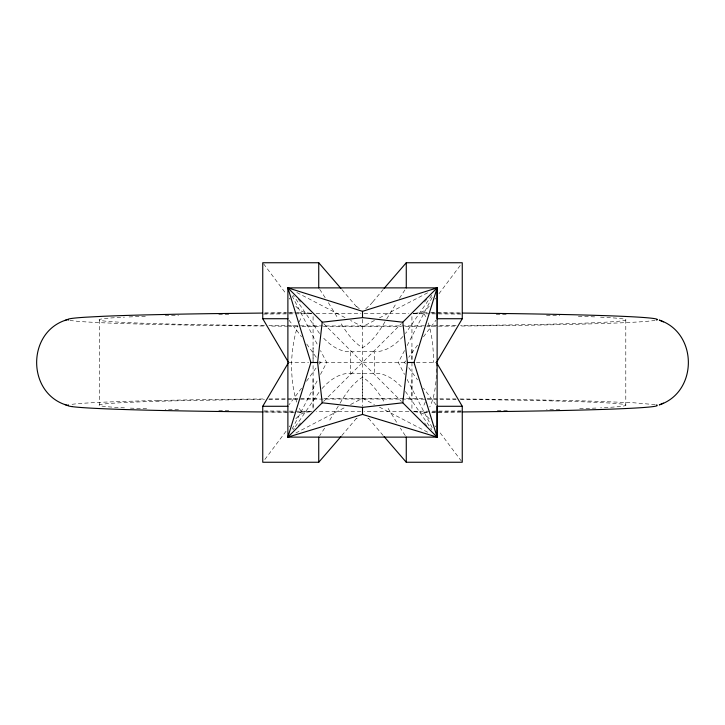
<?xml version="1.0" encoding="UTF-8"?>
<svg xmlns="http://www.w3.org/2000/svg" width="725" height="725" viewBox="0 0 725 725"><rect width="100%" height="100%" fill="white"/><g stroke="black" fill="none" stroke-linecap="round" stroke-linejoin="round"><path stroke-width="0.54" stroke-dasharray="3.62 2.72" d="M313.082 365.554L313.091 408.392M313.091 316.635L313.055 361.485M322.054 388.528C328.67 381.223 337.107 374.426 347.266 373.447A221.216 73.506 -75.9 0 1 350.619 373.339L350.619 351.67A221.216 73.506 75.9 0 1 347.266 351.553C337.107 350.583 328.67 343.768 322.054 336.472M350.565 404.514L362.509 398.297L362.509 318.683M402.955 336.472C396.348 343.777 387.911 350.574 377.752 351.553A221.216 73.506 -75.9 0 1 374.399 351.661L374.399 373.33A221.216 73.506 75.9 0 1 377.752 373.447C387.911 374.417 396.348 381.232 402.955 388.528M411.927 396.176L411.963 371.617M411.936 359.437L411.936 347.212M411.927 408.392L411.963 377.707M411.963 359.455L411.936 341.103M292.03 429.164L317.913 379.411M320.495 374.435L326.703 362.5L320.495 350.565M404.523 350.565L398.306 362.5L404.523 374.435M407.106 345.589L432.988 295.836M386.751 318.846L396.629 302.678M338.267 406.154L328.389 422.322M385.002 321.764C379.103 331.615 372.451 341.593 362.509 347.782C352.567 341.593 345.916 331.615 340.007 321.764M340.007 403.236C345.916 393.385 352.567 383.407 362.509 377.218C372.451 383.407 379.103 393.385 385.002 403.236M399.457 298.283L405.284 289.384M324.601 428.185L319.734 435.616M306.503 381.259L316.245 367.72M417.537 345.136L408.773 357.28M295.329 426.69L319.526 391.509M293.226 429.653L294.278 428.167M431.792 295.347L405.493 333.491M290.045 425.756L289.248 426.862M434.964 299.244L435.77 298.138M301.537 388.192L288.976 404.858M286.04 431.257L263.565 461.182M438.978 293.743L461.453 263.818M423.482 336.808L436.042 320.142M372.877 301.808L383.19 289.474M372.65 302.089L368.472 306.793M341.819 435.526L356.546 418.207M319.218 364.077L320.604 362.5L319.218 360.923M405.801 360.923L404.432 362.473L405.801 364.077M323.613 401.396L401.405 323.604M424.27 310.826L420.092 312.548L415.507 313.2M300.748 414.174L305.488 412.308L310.798 411.728M374.444 320.486L362.509 326.703L350.565 320.486M379.42 317.903L429.164 292.021M295.845 432.979L345.598 407.097M413.187 313.626L413.912 313.572M414.211 313.544L423.926 312.819A294.758 6.915 0 0 1 427.17 312.837L423.926 312.819M305.714 411.863L310.808 411.456M304.98 411.918L303.838 411.999M303.014 412.063L297.694 412.163M414.211 313.272L415.325 313.209M157.95 400.508L150.138 400.689A296.715 6.969 0 0 0 109.783 401.931L104.264 402.148A295.12 6.924 0 0 0 74.521 404.006L70.86 404.459A300.784 7.06 0 0 0 69.836 404.641M293.317 312.865L263.365 313.073A304.98 7.159 0 0 1 285.958 312.901M297.757 312.837L310.808 313.544M427.315 412.163L423.708 412.172M431.837 412.126L461.227 411.918M288.133 312.883L293.543 312.856M294.622 312.847L301.083 312.81M316.109 313.544L360.932 313.535M408.9 411.456L364.086 411.465M364.086 313.535L408.9 313.544M323.948 398.632L329.404 398.614A300.875 7.06 0 0 1 368.962 398.578L378.822 398.587A294.151 6.906 0 0 1 423.065 398.723M360.932 411.465L316.109 411.456M350.619 351.67L374.399 351.67M288.623 362.5L308.614 362.5M318.601 362.5L406.408 362.5M416.404 362.5L436.396 362.5M350.619 373.33L374.399 373.33M302.153 326.277L312.303 326.322A294.848 6.924 0 0 0 319.417 326.35M298.102 326.259L289.067 326.205M431.583 312.865L461.39 313.073A294.758 6.915 0 0 0 430.433 312.856M288.07 326.205L270.298 326.078M293.163 412.135L263.238 411.927M263.51 326.023L230.441 325.697A302.833 7.105 0 0 1 211.328 325.443L187.521 325.072A306.82 7.205 0 0 1 170.357 324.755L164.874 324.646A278.971 6.552 0 0 1 149.45 324.292A300.404 7.051 0 0 1 122.036 323.513A288.233 6.77 0 0 1 110.164 323.087A297.132 6.978 0 0 1 96.371 322.489L87.77 322.018A293.96 6.897 0 0 1 76.805 321.22L72.156 320.722A300.177 7.051 0 0 1 69.953 320.387M310.798 313.272L305.488 312.692L300.748 310.826M414.211 411.728L419.53 412.308L424.27 414.174M414.202 411.447L418.552 411.8M420.609 411.963L419.847 411.9M311.107 313.572L311.687 313.617M655.21 404.65L633.886 402.783L591.981 401.152A296.924 6.969 0 0 0 553.175 400.218M296.842 292.538L345.598 317.903M362.509 398.297L374.444 404.514M379.42 407.097L429.164 432.979M356.546 306.793L341.819 289.474M368.472 418.207L383.19 435.526M323.613 323.604L401.405 401.396M405.493 391.509L431.792 429.653M319.526 333.491L295.329 298.31M408.773 367.72L417.537 379.864M316.245 357.28L306.503 343.741M436.042 404.858L423.482 388.192M288.976 320.142L301.537 336.808M461.453 461.182L438.978 431.257M263.565 263.818L286.04 293.743M435.77 426.862L434.964 425.756M289.248 298.138L290.045 299.244M293.226 295.347L294.278 296.833M319.734 289.384L325.561 298.283M405.284 435.616L400.408 428.185M328.389 302.678L338.267 318.846M396.629 422.322L386.751 406.154M407.106 379.411L432.988 429.164M292.03 295.836L317.913 345.589M411.927 316.635L411.963 341.14M411.963 362.5L411.936 371.671M313.082 361.476L313.082 347.212M313.064 408.229L313.046 377.752M625.793 319.807L625.793 405.193M362.509 373.339L362.509 406.317M99.343 319.988L99.343 405.012M436.269 362.491A53.913 20.273 86.6 0 1 429.771 406.961M423.799 313.544A54.13 17.862 -89.2 0 1 426.581 318.61M428.248 322.888A54.13 17.862 -89.2 0 1 433.441 362.5M367.874 418.189A80.258 34.573 -83.5 0 1 368.345 418.669M368.345 306.331A80.258 34.573 83.5 0 1 365.699 308.75M301.21 411.465A54.103 17.853 -89.2 0 1 298.437 406.399M296.761 402.121A54.103 17.853 -89.2 0 1 291.568 362.5A54.13 17.763 -87.4 0 1 297.748 325.987M299.271 321.918A54.13 17.763 -87.4 0 1 301.745 316.771M356.673 418.669A80.258 34.573 83.5 0 1 357.144 418.189M359.319 308.75A80.258 34.573 -83.5 0 1 356.673 306.331M424.506 422.974A88.088 27.251 78.1 0 1 426.726 425.847M426.663 416.195A80.131 31.121 -82.6 0 1 429.2 418.814M426.726 299.153A88.088 27.251 -78.1 0 1 424.506 302.026M429.2 306.186A80.131 31.121 82.6 0 1 426.663 308.805M298.292 425.847A88.088 27.251 -78.1 0 1 300.513 422.974M295.818 418.814A80.131 31.121 82.6 0 1 298.356 416.195M300.513 302.026A88.088 27.251 78.1 0 1 298.292 299.153M298.356 308.805A80.131 31.121 -82.6 0 1 295.818 306.186M425.339 401.849A54.81 18.071 -87.7 0 1 422.965 407.16M460.882 411.945A295.138 6.924 0 0 1 431.901 412.144M427.369 412.172A295.138 6.924 0 0 1 423.953 412.19M460.538 399.457A263.284 6.181 0 0 1 600.536 407.84M595.959 408.057A263.284 6.181 0 0 1 578.351 408.737M559.8 409.29A263.284 6.181 0 0 1 546.514 409.616M507.301 410.359A263.284 6.181 0 0 1 496.226 410.522M461.399 410.921A263.284 6.181 0 0 1 413.087 411.265M311.931 411.265A263.284 6.181 0 0 1 263.61 410.921M228.783 410.522A263.284 6.181 0 0 1 217.708 410.359M178.504 409.616A263.284 6.181 0 0 1 165.218 409.29M146.658 408.737A263.284 6.181 0 0 1 129.05 408.057M124.483 407.84A263.284 6.181 0 0 1 264.48 399.457M268.875 399.421A263.284 6.181 0 0 1 456.143 399.421M600.536 317.16A263.284 6.181 0 0 1 460.538 325.543M456.143 325.579A263.284 6.181 0 0 1 268.875 325.579M264.48 325.543A263.284 6.181 0 0 1 124.483 317.16M129.05 316.943A263.284 6.181 0 0 1 146.658 316.263M165.218 315.71A263.284 6.181 0 0 1 178.504 315.384M218.805 314.623A263.284 6.181 0 0 1 228.783 314.478M263.61 314.079A263.284 6.181 0 0 1 311.931 313.735M413.087 313.735A263.284 6.181 0 0 1 461.399 314.079M496.226 314.478A263.284 6.181 0 0 1 506.213 314.623M546.514 315.384A263.284 6.181 0 0 1 559.8 315.71M578.351 316.263A263.284 6.181 0 0 1 595.959 316.943M300.938 412.208A294.812 6.924 0 0 1 263.084 411.954M427.088 398.741A294.151 6.906 0 0 1 456.007 398.931M459.949 398.968A294.151 6.906 0 0 1 553.093 400.218M158.014 400.508A294.595 6.915 0 0 1 263.954 398.968M268.966 398.931A294.595 6.915 0 0 1 319.589 398.65M323.486 326.368A294.848 6.924 0 0 0 348 326.413A307.491 7.214 0 0 0 369.759 326.422L376.973 326.422A287.218 6.743 0 0 0 401.442 326.368M405.502 326.35A287.218 6.743 0 0 0 412.597 326.322A298.138 6.996 0 0 0 422.738 326.277M454.756 326.078A298.138 6.996 0 0 1 426.789 326.259M461.598 326.023A291.468 6.842 0 0 0 481.627 325.833A295.782 6.942 0 0 0 537.442 325.081A289.946 6.806 0 0 0 559.772 324.646L565.119 324.537A309.747 7.268 0 0 0 580.453 324.166L585.202 324.039A287.807 6.752 0 0 0 598.578 323.649L618.479 322.942A297.83 6.987 0 0 0 634.457 322.181A287.435 6.752 0 0 0 639.695 321.873A303.313 7.123 0 0 0 646.392 321.383L652.79 320.731A324.818 7.622 0 0 0 655.028 320.387"/><path stroke-width="1.09" d="M384.105 436.604L406.272 462.251L462.26 462.251L462.26 406.281L437.13 406.281L437.13 437.121L287.888 437.121L322.217 402.792L317.623 362.5L322.217 322.208L287.888 287.879L437.13 287.879L437.13 318.719L462.26 318.719L462.26 262.749L406.272 262.749L384.105 288.396M402.801 402.792L407.387 362.5L402.801 322.208L437.13 287.879L437.13 437.121L362.509 414.428L287.888 437.121L287.888 287.879L362.509 311.333L437.13 287.879L413.993 362.473L437.13 437.121L402.801 402.792L362.509 407.377L322.217 402.792M287.888 437.121L310.889 362.509L287.888 287.879M340.913 436.604L318.737 462.251L262.749 462.251L262.749 406.281L288.178 363.125M462.26 318.719L436.84 361.875M657.321 319.689L657.067 319.87A243.029 5.709 0 0 1 656.551 320.051M663.384 403.1L659.288 404.913C698.039 392.198 698.057 332.838 659.288 320.087L663.393 321.9M66.238 319.97C26.789 332.249 26.798 392.76 66.229 405.03M64.634 320.586L67.679 319.507M68.476 404.949L67.778 405.239A229.671 5.392 0 0 0 67.679 405.366L67.697 405.52A297.504 6.987 0 0 0 71.875 406.58M322.217 322.208L362.509 317.623L402.801 322.208M262.368 313.073L211.501 313.644A299.896 7.042 0 0 0 175.985 314.224L144.583 314.922A296.054 6.951 0 0 0 102.977 316.299L85.332 317.224A294.395 6.915 0 0 0 73.597 318.202A301.301 7.069 0 0 0 72.246 318.366A286.393 6.724 0 0 0 70.089 318.701A305.615 7.178 0 0 0 68.893 318.955A297.603 6.987 0 0 0 67.806 319.381L68.005 319.888A283.937 6.661 0 0 0 68.494 320.051M407.387 362.5L413.993 362.473M310.889 362.509L317.623 362.5M340.913 288.396L318.737 262.749L262.749 262.749L262.749 318.719L288.178 361.875M262.749 318.719L287.888 318.719M262.749 406.281L287.888 406.281M64.634 404.414L67.679 405.493M436.985 363.334L462.26 406.281M362.509 311.333L362.509 317.623M362.509 407.377L362.509 414.428M406.272 262.749L406.272 287.879M406.272 437.121L406.272 462.251M318.737 262.749L318.737 287.879M318.737 437.121L318.737 462.251M657.321 319.462A297.612 6.987 0 0 0 650.715 318.121A294.758 6.915 0 0 0 462.459 313.073M656.506 404.931A240.537 5.646 0 0 1 657.267 405.248L657.158 405.665A295.138 6.924 0 0 1 461.979 411.936M263.084 411.954A294.812 6.924 0 0 1 71.793 406.58"/></g></svg>
